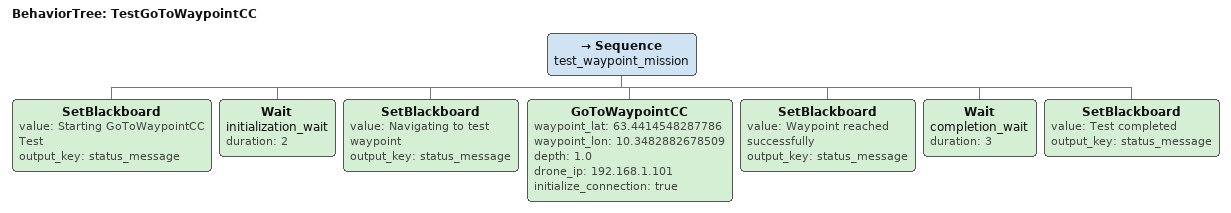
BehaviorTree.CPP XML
<?xml version="1.0" encoding="UTF-8"?>
<root BTCPP_format="4"
     main_tree_to_execute="TestGoToWaypointCC">
  <BehaviorTree ID="TestGoToWaypointCC">
    <Sequence name="test_waypoint_mission">
      <SetBlackboard value="Starting GoToWaypointCC Test"
                     output_key="status_message"/>

      <Wait name="initialization_wait" duration="2"/>

      <SetBlackboard value="Navigating to test waypoint"
                     output_key="status_message"/>

      <GoToWaypointCC waypoint_lat="63.4414548287786"
                      waypoint_lon="10.3482882678509"
                      depth="1.0"
                      drone_ip="192.168.1.101"
                      initialize_connection="true"/>

      <SetBlackboard value="Waypoint reached successfully"
                     output_key="status_message"/>

      <Wait name="completion_wait" duration="3"/>

      <SetBlackboard value="Test completed"
                     output_key="status_message"/>
    </Sequence>
  </BehaviorTree>

</root>
